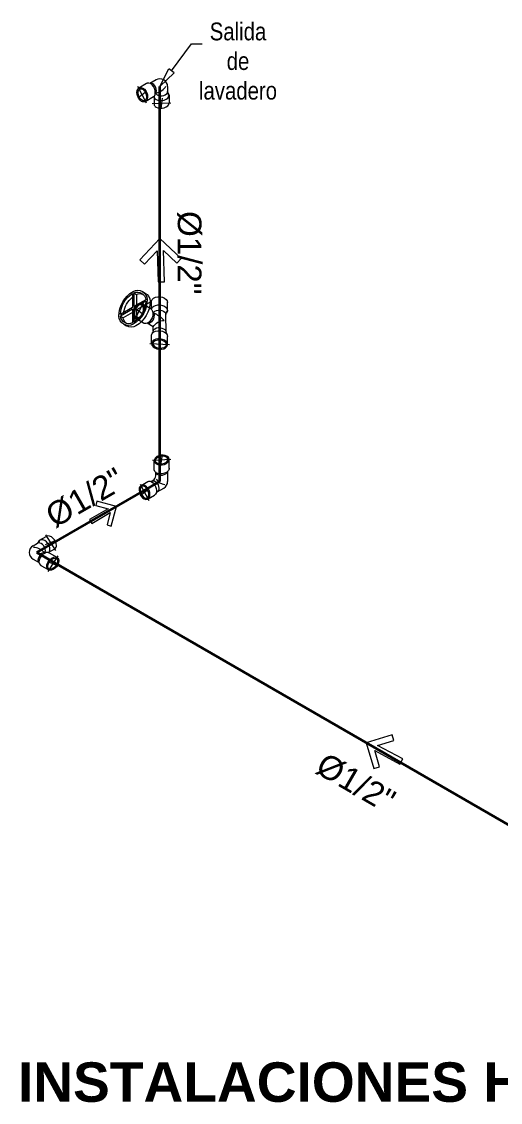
# Model space of a CAD drawing. Header units: metres. Extents: x -60290 to -52972, y 32018 to 40332.
# Drawn here: x -60277.896 to -60276.682, y 32021.114 to 32023.852 of the extents above; entities that cross this region are included whole.
import ezdxf
from ezdxf import colors
from ezdxf.entities.mleader import LeaderData, LeaderLine
from ezdxf.enums import TextEntityAlignment as Align
from ezdxf.math import Vec2, Vec3

# ---------------------------------------------------------------- set-up
doc = ezdxf.new("R2010")
doc.units = ezdxf.units.M
doc.linetypes.add('ACAD_ISO10W100', pattern=[18, 12, -3, 0, -3])
doc.layers.get('0').update_dxf_attribs({"plot": 0})
for name, color, linetype, lineweight in [('-Acotado', 251, 'Continuous', 5), ('Arq_Cotas', 8, 'Continuous', 13), ('FIC-2ES_AGUA_FRIA_PROY', 150, 'ACAD_ISO10W100', 35), ('FIC-3IS_ACCESORIOS_3D', 1, 'Continuous', 15), ('FIC-3IS_AGUA_FRIA_PROY', 150, 'ACAD_ISO10W100', 35)]:
    doc.layers.add(name, color=color, linetype=linetype, lineweight=lineweight)
doc.layers.add('FIC-3IS_TEXTO', color=7, linetype='Continuous')
doc.layers.add('G-TEXTOS-TITULOS', color=4, linetype='Continuous')
doc.styles.add('-Arial Narrow', font='ARIALN.TTF')
doc.styles.add('25-TITULO', font='arialbd.ttf', dxfattribs={"height": 0.1})
doc.styles.add('ARIAL', font='arial.ttf')

# ---------------------------------------------------------------- blocks, each defined once
blk = doc.blocks.new('H-C90-ISO-01')
at = {"layer": 'FIC-3IS_ACCESORIOS_3D', "lineweight": 15}
for p, q in [((-0.0355, 0.0232), (-0.0737, 0.0011)), ((-0.0952, -0.1232), (-0.1498, -0.0189)), ((-0.0958, -0.0501), (-0.1498, -0.0917)), ((-0.0956, -0.0006), (-0.1446, -0.0289)), ((0.038, -0.0193), (0.038, -0.0515)), ((-0.0516, -0.0846), (-0.1006, -0.1129)), ((0.0588, -0.1232), (-0.0588, -0.128)), ((-0.048, -0.0807), (-0.048, -0.1292)), ((0.0042, -0.0917), (-0.0042, -0.1595)), ((0.0472, -0.0733), (0.0472, -0.1218))]:
    blk.add_line(p, q, dxfattribs=at)
for centre, radius, start, end in [((-0.011, -0.0193), 0.049, 0, 120), ((-0.0498, 0.0286), 0.089, 281.44125, 329.9051), ((0.0587, -0.0556), 0.0211, 168.64715, 236.79988)]:
    blk.add_arc(centre, radius, start, end, dxfattribs=at)
blk.add_ellipse((-0.1227, -0.071), major_axis=(0.0152, -0.0378), ratio=0.586515, dxfattribs=at)
for points, knots in [([(-0.055, -0.0866), (-0.0483, -0.0835), (-0.0437, -0.0771), (-0.037, -0.0544), (-0.0416, -0.0337), (-0.0616, -0.0031), (-0.0777, 0.0072), (-0.093, 0.001), (-0.0943, 0.0003), (-0.0956, -0.0006)], [0.025807, 0.025807, 0.025807, 0.025807, 0.638249, 0.638249, 1.89385, 1.89385, 3.143116, 3.143116, 3.273269, 3.273269, 3.273269, 3.273269]), ([(-0.0409, -0.0673), (-0.0376, -0.0645), (-0.0353, -0.0606), (-0.0304, -0.0439), (-0.0341, -0.0274), (-0.0499, -0.0031), (-0.0626, 0.0051), (-0.0735, 0.001)], [0.186641, 0.186641, 0.186641, 0.186641, 0.638249, 0.638249, 1.89385, 1.89385, 3.12421, 3.12421, 3.12421, 3.12421]), ([(-0.1048, -0.1152), (-0.0977, -0.1124), (-0.0928, -0.1057), (-0.086, -0.0827), (-0.0906, -0.062), (-0.1106, -0.0314), (-0.1267, -0.0211), (-0.1544, -0.0323), (-0.1588, -0.051), (-0.1519, -0.0868), (-0.1409, -0.1047), (-0.1201, -0.1167), (-0.1119, -0.1181), (-0.1048, -0.1152)], [0, 0, 0, 0, 0.638249, 0.638249, 1.89385, 1.89385, 3.143116, 3.143116, 4.392383, 4.392383, 5.64165, 5.64165, 6.283185, 6.283185, 6.283185, 6.283185]), ([(-0.0479, -0.0814), (-0.0479, -0.0816), (-0.0479, -0.0818), (-0.0479, -0.082), (-0.0471, -0.0896), (-0.042, -0.0962), (-0.0217, -0.109), (-0.0006, -0.1103), (0.0343, -0.0995), (0.0487, -0.0868), (0.0463, -0.0654), (0.0427, -0.0599), (0.0373, -0.0557)], [6.264194, 6.264194, 6.264194, 6.264194, 6.283185, 6.283185, 6.283185, 6.921434, 6.921434, 8.177035, 8.177035, 9.426302, 9.426302, 9.977352, 9.977352, 9.977352, 9.977352]), ([(-0.0366, -0.0622), (-0.0348, -0.066), (-0.0317, -0.0693), (-0.0171, -0.0786), (-0.0002, -0.0796), (0.0273, -0.0711), (0.0385, -0.0614), (0.038, -0.05)], [6.473178, 6.473178, 6.473178, 6.473178, 6.921434, 6.921434, 8.177035, 8.177035, 9.388551, 9.388551, 9.388551, 9.388551]), ([(-0.048, -0.1292), (-0.0479, -0.1297), (-0.0479, -0.1301), (-0.0479, -0.1305), (-0.0471, -0.1381), (-0.042, -0.1447), (-0.0217, -0.1575), (-0.0006, -0.1588), (0.0338, -0.1482), (0.0478, -0.136), (0.0472, -0.1218)], [6.245872, 6.245872, 6.245872, 6.245872, 6.283185, 6.283185, 6.283185, 6.921434, 6.921434, 8.177035, 8.177035, 9.388551, 9.388551, 9.388551, 9.388551])]:
    blk.add_open_spline(points, degree=3, knots=knots, dxfattribs=at)
blk = doc.blocks.new('H-C90-ISO-04')
at = {"layer": 'FIC-3IS_ACCESORIOS_3D', "lineweight": 15}
for p, q in [((-0.0042, 0.1592), (0.0042, 0.0913)), ((0.0588, 0.1228), (-0.0588, 0.1277)), ((-0.0472, 0.1272), (-0.0472, 0.0806)), ((0.048, 0.1233), (0.048, 0.0732)), ((-0.038, 0.0539), (-0.038, 0.0067)), ((0.0381, 0.0508), (0.0381, 0.0422)), ((0.0556, 0.0119), (0.0772, -0.0006)), ((0.042, -0.0678), (-0.0135, -0.0357)), ((0.0952, -0.1228), (0.1498, -0.0186)), ((0.0956, -0.0003), (0.1446, -0.0286)), ((0.0958, -0.0498), (0.1498, -0.0913)), ((0.0516, -0.0843), (0.1006, -0.1126))]:
    blk.add_line(p, q, dxfattribs=at)
for centre, radius, start, end in [((-0.0894, 0.0492), 0.0516, 5.24994, 14.71973), ((0.011, 0.0067), 0.049, 180, 240), ((0.0497, -0.0735), 0.0962, 99.03226, 138.82184), ((0.0898, 0.0414), 0.0525, 163.13052, 169.67496), ((0.0731, 0.0422), 0.035, 180, 240)]:
    blk.add_arc(centre, radius, start, end, dxfattribs=at)
at = {"layer": 'FIC-3IS_ACCESORIOS_3D', "lineweight": 15, "extrusion": (0, 0, -1)}
for centre, major_axis in [((0.0004, 0.1254), (0.0405, -0.0043)), ((0.1227, -0.0706), (-0.0152, -0.0378))]:
    blk.add_ellipse(centre, major_axis=major_axis, ratio=0.586515, dxfattribs=at)
at = {"layer": 'FIC-3IS_ACCESORIOS_3D', "lineweight": 15}
for points, knots in [([(0.0479, 0.1204), (0.0471, 0.1128), (0.042, 0.1062), (0.0217, 0.0934), (0.0006, 0.0921), (-0.0343, 0.1029), (-0.0487, 0.1156), (-0.0454, 0.1453), (-0.0287, 0.1547), (0.0076, 0.1578), (0.0279, 0.1522), (0.0451, 0.1355), (0.0487, 0.128), (0.0479, 0.1204)], [0, 0, 0, 0, 0.638249, 0.638249, 1.89385, 1.89385, 3.143116, 3.143116, 4.392383, 4.392383, 5.64165, 5.64165, 6.283185, 6.283185, 6.283185, 6.283185]), ([(0.048, 0.0732), (0.0479, 0.0727), (0.0479, 0.0723), (0.0479, 0.0719), (0.0471, 0.0643), (0.042, 0.0577), (0.0217, 0.0449), (0.0006, 0.0436), (-0.0338, 0.0542), (-0.0478, 0.0664), (-0.0472, 0.0806)], [6.245872, 6.245872, 6.245872, 6.245872, 6.283185, 6.283185, 6.283185, 6.921434, 6.921434, 8.177035, 8.177035, 9.388551, 9.388551, 9.388551, 9.388551]), ([(0.0381, 0.0495), (0.0381, 0.0491), (0.038, 0.0488), (0.038, 0.0484), (0.0374, 0.0424), (0.0333, 0.0371), (0.0171, 0.0268), (0.0002, 0.0258), (-0.0267, 0.0341), (-0.0375, 0.0432), (-0.038, 0.0539)], [6.245872, 6.245872, 6.245872, 6.245872, 6.283185, 6.283185, 6.283185, 6.921434, 6.921434, 8.177035, 8.177035, 9.335447, 9.335447, 9.335447, 9.335447]), ([(0.0409, -0.0669), (0.0376, -0.0642), (0.0353, -0.0602), (0.0304, -0.0436), (0.0341, -0.0271), (0.0499, -0.0028), (0.0626, 0.0054), (0.0735, 0.0013)], [0.186641, 0.186641, 0.186641, 0.186641, 0.638249, 0.638249, 1.89385, 1.89385, 3.12421, 3.12421, 3.12421, 3.12421]), ([(0.055, -0.0862), (0.0483, -0.0832), (0.0437, -0.0768), (0.037, -0.0541), (0.0416, -0.0334), (0.0616, -0.0028), (0.0777, 0.0075), (0.093, 0.0013), (0.0943, 0.0006), (0.0956, -0.0003)], [0.025807, 0.025807, 0.025807, 0.025807, 0.638249, 0.638249, 1.89385, 1.89385, 3.143116, 3.143116, 3.273269, 3.273269, 3.273269, 3.273269]), ([(0.1048, -0.1149), (0.0977, -0.1121), (0.0928, -0.1054), (0.086, -0.0823), (0.0906, -0.0617), (0.1106, -0.0311), (0.1267, -0.0208), (0.1544, -0.032), (0.1588, -0.0507), (0.1519, -0.0865), (0.1409, -0.1044), (0.1201, -0.1164), (0.1119, -0.1178), (0.1048, -0.1149)], [0, 0, 0, 0, 0.638249, 0.638249, 1.89385, 1.89385, 3.143116, 3.143116, 4.392383, 4.392383, 5.64165, 5.64165, 6.283185, 6.283185, 6.283185, 6.283185])]:
    blk.add_open_spline(points, degree=3, knots=knots, dxfattribs=at)
blk = doc.blocks.new('H-C90-ISO-09')
at = {"layer": 'FIC-3IS_ACCESORIOS_3D'}
for p, q in [((0.0396, 0.0773), (0.0816, 0.1016)), ((0.077, 0.1123), (0.14, 0.013)), ((0.077, 0.0493), (0.14, 0.076)), ((-0.0026, 0.0424), (0.0253, 0.0585)), ((0.0936, -0.0013), (0.1356, 0.0229)), ((-0.0026, -0.0425), (0.0356, -0.0646)), ((0.154, -0.021), (0.091, -0.1204)), ((0.091, -0.0581), (0.154, -0.084)), ((0.0988, -0.0025), (0.1478, -0.0308)), ((0.048, -0.0826), (0.097, -0.1109))]:
    blk.add_line(p, q, dxfattribs=at)
for centre, radius, start, end in [((0.0185, 0.0785), 0.0211, 288.64715, 356.79988), ((0.0219, -0.0001), 0.049, 120, 240), ((-0.0001, -0.0575), 0.089, 41.44125, 89.9051)]:
    blk.add_arc(centre, radius, start, end, dxfattribs=at)
blk.add_ellipse((0.1225, -0.0709), major_axis=(0.0251, 0.0321), ratio=0.586515, dxfattribs=at)
for points, knots in [([(0.0941, -0.001), (0.0943, -0.0009), (0.0945, -0.0007), (0.0947, -0.0006), (0.1009, 0.0039), (0.104, 0.0116), (0.105, 0.0356), (0.0955, 0.0545), (0.0687, 0.0793), (0.0506, 0.0854), (0.0332, 0.0727), (0.0303, 0.0668), (0.0293, 0.06)], [6.264194, 6.264194, 6.264194, 6.264194, 6.283185, 6.283185, 6.283185, 6.921434, 6.921434, 8.177035, 8.177035, 9.426302, 9.426302, 9.977352, 9.977352, 9.977352, 9.977352]), ([(0.1356, 0.0229), (0.136, 0.0231), (0.1363, 0.0234), (0.1367, 0.0237), (0.1429, 0.0281), (0.146, 0.0358), (0.147, 0.0598), (0.1375, 0.0787), (0.1111, 0.1032), (0.0936, 0.1092), (0.0816, 0.1016)], [6.245872, 6.245872, 6.245872, 6.245872, 6.283185, 6.283185, 6.283185, 6.921434, 6.921434, 8.177035, 8.177035, 9.388551, 9.388551, 9.388551, 9.388551]), ([(0.0718, -0.0008), (0.0743, 0.0027), (0.0756, 0.0071), (0.0763, 0.0243), (0.0687, 0.0395), (0.0476, 0.059), (0.0336, 0.0639), (0.024, 0.0577)], [6.473178, 6.473178, 6.473178, 6.473178, 6.921434, 6.921434, 8.177035, 8.177035, 9.388551, 9.388551, 9.388551, 9.388551]), ([(0.1022, -0.0045), (0.0962, -0.0003), (0.0884, 0.0005), (0.0653, -0.005), (0.0498, -0.0193), (0.0332, -0.0519), (0.0324, -0.0711), (0.0454, -0.0812), (0.0467, -0.082), (0.048, -0.0826)], [0.025807, 0.025807, 0.025807, 0.025807, 0.638249, 0.638249, 1.89385, 1.89385, 3.143116, 3.143116, 3.273269, 3.273269, 3.273269, 3.273269]), ([(0.0784, -0.0019), (0.0744, -0.0005), (0.0698, -0.0004), (0.053, -0.0045), (0.0405, -0.0159), (0.0274, -0.0418), (0.0266, -0.0569), (0.0356, -0.0643)], [0.186641, 0.186641, 0.186641, 0.186641, 0.638249, 0.638249, 1.89385, 1.89385, 3.12421, 3.12421, 3.12421, 3.12421]), ([(0.1519, -0.0333), (0.1459, -0.0286), (0.1377, -0.0277), (0.1143, -0.0333), (0.0988, -0.0476), (0.0822, -0.0802), (0.0814, -0.0994), (0.1049, -0.1177), (0.1233, -0.1122), (0.1508, -0.0883), (0.1609, -0.0699), (0.1609, -0.0459), (0.1579, -0.038), (0.1519, -0.0333)], [0, 0, 0, 0, 0.638249, 0.638249, 1.89385, 1.89385, 3.143116, 3.143116, 4.392383, 4.392383, 5.64165, 5.64165, 6.283185, 6.283185, 6.283185, 6.283185])]:
    blk.add_open_spline(points, degree=3, knots=knots, dxfattribs=at)
blk = doc.blocks.new('flecha')
at = {"layer": 'Arq_Cotas', "color": 0}
blk.add_lwpolyline([(-0.1283, -0.0887), (-0.0982, 0.0236), (-0.0737, 0.017), (-0.0925, -0.0534), (0.014, 0.0081), (0.0267, -0.0139), (-0.0799, -0.0754), (-0.0094, -0.0943), (-0.016, -0.1188), (-0.1283, -0.0887)], dxfattribs=at)
blk = doc.blocks.new('H-VALV.GLOBO-ISO-01')
at = {"layer": 'FIC-3IS_ACCESORIOS_3D', "lineweight": 15}
for p, q in [((-0.0675, 0.222), (-0.0675, 0.202)), ((-0.0675, 0.222), (0.0059, 0.1797)), ((-0.0675, 0.202), (-0.0115, 0.1697)), ((-0.059, 0.2271), (0.0145, 0.1847)), ((0.0145, 0.1847), (0.088, 0.2271)), ((0.0232, 0.1797), (0.0966, 0.222)), ((0.0405, 0.1697), (0.0966, 0.202)), ((0.0966, 0.222), (0.0966, 0.202)), ((-0.101, 0.1797), (-0.101, 0.1597)), ((-0.0678, 0.1072), (0.0145, 0.1547)), ((-0.0675, 0.1373), (0.0059, 0.1797)), ((-0.059, 0.1322), (0.0145, 0.1747)), ((-0.0463, 0.1406), (0.0744, 0.1356)), ((-0.0344, 0.082), (-0.0344, 0.1401)), ((0.019, 0.1035), (0.0097, 0.1729)), ((0.0145, 0.1747), (0.088, 0.1322)), ((0.0145, 0.1747), (0.0145, 0.1547)), ((0.0145, 0.1547), (0.0686, 0.1235)), ((0.0232, 0.1797), (0.0966, 0.1373)), ((0.0629, 0.0779), (0.0629, 0.136)), ((0.13, 0.1797), (0.13, 0.1597)), ((-0.0328, 0.0767), (-0.076, 0.1016)), ((-0.0751, -0.0117), (-0.1199, 0.0142)), ((-0.0218, 0.0564), (-0.0218, 0.0423)), ((0.0532, 0.0153), (0.0532, 0.0576)), ((0.0788, 0.0006), (0.0532, 0.0153)), ((0.0425, -0.0687), (-0.051, -0.0148)), ((0.1535, -0.018), (0.0975, -0.1251)), ((0.1535, -0.0927), (0.0975, -0.0504)), ((0.1484, -0.0279), (0.1038, -0.0021)), ((0.103, -0.1145), (0.0615, -0.0906))]:
    blk.add_line(p, q, dxfattribs=at)
blk.add_lwpolyline([(0.1011, 0.1297, 0.57735), (0.1011, 0.2297, 0.267949), (-0.0721, 0.2297, 0.57735), (-0.0721, 0.1297, 0.267949)], format="xyb", close=True, dxfattribs=at)
for points in [[(-0.0675, 0.222, 0.516407), (-0.0675, 0.1373)], [(-0.0675, 0.202, 0.192246), (-0.0884, 0.1697, 0.192246)], [(0.088, 0.2271, 0.250668), (-0.059, 0.2271)], [(0.0686, 0.2159, 0.178946), (-0.0395, 0.2159, 0.178946)], [(0.0966, 0.1373, 0.516407), (0.0966, 0.222, 0.516407)], [(0.1175, 0.1697, 0.192246), (0.0966, 0.202)], [(-0.101, 0.1597, 0.267949), (-0.0721, 0.1097, 0.267949), (0.1011, 0.1097, 0.267949), (0.13, 0.1597, 0.267949)], [(-0.059, 0.1322, 0.250668), (0.088, 0.1322)]]:
    blk.add_lwpolyline(points, format="xyb", dxfattribs=at)
for centre, radius, start, end in [((0.189, 0.0344), 0.211, 177.00457, 195.90763), ((0.0595, -0.0732), 0.0888, 94.0966, 145.87348), ((0.097, 0.0514), 0.054, 250.32504, 256.86948), ((-0.0653, -0.031), 0.0217, 48.64715, 116.79988), ((0.0119, -0.112), 0.053, 45.28027, 54.75006)]:
    blk.add_arc(centre, radius, start, end, dxfattribs=at)
for centre, major_axis in [((0.0142, 0.1382), (-0.0414, 0.0059)), ((0.1258, -0.0712), (0.017, 0.0382))]:
    blk.add_ellipse(centre, major_axis=major_axis, ratio=0.586515, dxfattribs=at)
for points, knots in [([(-0.0343, 0.145), (-0.0354, 0.1373), (-0.032, 0.1294), (-0.015, 0.1116), (0.0057, 0.1051), (0.0432, 0.1071), (0.0607, 0.1162), (0.0649, 0.1465), (0.0505, 0.1601), (0.0152, 0.1723), (-0.0064, 0.1718), (-0.0278, 0.1594), (-0.0332, 0.1528), (-0.0343, 0.145)], [0, 0, 0, 0, 0.638249, 0.638249, 1.89385, 1.89385, 3.143116, 3.143116, 4.392383, 4.392383, 5.64165, 5.64165, 6.283185, 6.283185, 6.283185, 6.283185]), ([(-0.076, 0.1016), (-0.0764, 0.1018), (-0.0768, 0.102), (-0.0772, 0.1022), (-0.0843, 0.1054), (-0.0928, 0.1043), (-0.1146, 0.0928), (-0.1266, 0.0747), (-0.1348, 0.0387), (-0.1312, 0.02), (-0.1182, 0.0132)], [6.245872, 6.245872, 6.245872, 6.245872, 6.283185, 6.283185, 6.283185, 6.921434, 6.921434, 8.177035, 8.177035, 9.388551, 9.388551, 9.388551, 9.388551]), ([(-0.0334, 0.077), (-0.0336, 0.0771), (-0.0338, 0.0772), (-0.0341, 0.0773), (-0.0412, 0.0805), (-0.0497, 0.0794), (-0.0715, 0.0679), (-0.0834, 0.0498), (-0.0918, 0.0132), (-0.0878, -0.0061), (-0.0676, -0.015), (-0.0609, -0.0146), (-0.0544, -0.0119)], [6.264194, 6.264194, 6.264194, 6.264194, 6.283185, 6.283185, 6.283185, 6.921434, 6.921434, 8.177035, 8.177035, 9.426302, 9.426302, 9.977352, 9.977352, 9.977352, 9.977352]), ([(-0.0344, 0.086), (-0.0351, 0.0785), (-0.0318, 0.0711), (-0.015, 0.0535), (0.0057, 0.047), (0.0432, 0.049), (0.0607, 0.0581), (0.063, 0.0748), (0.063, 0.0764), (0.0629, 0.0779)], [0.025807, 0.025807, 0.025807, 0.025807, 0.638249, 0.638249, 1.89385, 1.89385, 3.143116, 3.143116, 3.273269, 3.273269, 3.273269, 3.273269]), ([(-0.0222, 0.0571), (-0.0265, 0.0575), (-0.0311, 0.0564), (-0.0468, 0.0482), (-0.0563, 0.0336), (-0.0629, 0.0048), (-0.06, -0.0101), (-0.0496, -0.0155)], [6.473178, 6.473178, 6.473178, 6.473178, 6.921434, 6.921434, 8.177035, 8.177035, 9.388551, 9.388551, 9.388551, 9.388551]), ([(-0.0245, 0.0635), (-0.0237, 0.0592), (-0.0214, 0.0551), (-0.0091, 0.0422), (0.0074, 0.037), (0.0372, 0.0386), (0.051, 0.0457), (0.053, 0.0575)], [0.186641, 0.186641, 0.186641, 0.186641, 0.638249, 0.638249, 1.89385, 1.89385, 3.12421, 3.12421, 3.12421, 3.12421]), ([(0.0776, 0.0012), (0.0773, 0.0014), (0.077, 0.0016), (0.0767, 0.0017), (0.0709, 0.0043), (0.0642, 0.0034), (0.0467, -0.0058), (0.0371, -0.0203), (0.0307, -0.0485), (0.0332, -0.0628), (0.0425, -0.0687)], [6.245872, 6.245872, 6.245872, 6.245872, 6.283185, 6.283185, 6.283185, 6.921434, 6.921434, 8.177035, 8.177035, 9.335447, 9.335447, 9.335447, 9.335447]), ([(0.1038, -0.0021), (0.1034, -0.0019), (0.103, -0.0017), (0.1026, -0.0015), (0.0954, 0.0016), (0.087, 0.0005), (0.0651, -0.0109), (0.0532, -0.0291), (0.0449, -0.0651), (0.0485, -0.0838), (0.0615, -0.0906)], [6.245872, 6.245872, 6.245872, 6.245872, 6.283185, 6.283185, 6.283185, 6.921434, 6.921434, 8.177035, 8.177035, 9.388551, 9.388551, 9.388551, 9.388551]), ([(0.1457, -0.0265), (0.1385, -0.0233), (0.1301, -0.0244), (0.1083, -0.0358), (0.0963, -0.054), (0.088, -0.0906), (0.0919, -0.1099), (0.1199, -0.1222), (0.1369, -0.1122), (0.1583, -0.0815), (0.1638, -0.0606), (0.1577, -0.0367), (0.1529, -0.0296), (0.1457, -0.0265)], [0, 0, 0, 0, 0.638249, 0.638249, 1.89385, 1.89385, 3.143116, 3.143116, 4.392383, 4.392383, 5.64165, 5.64165, 6.283185, 6.283185, 6.283185, 6.283185])]:
    blk.add_open_spline(points, degree=3, knots=knots, dxfattribs=at)
blk = doc.blocks.new('_ClosedBlank')
at = {"lineweight": -2}
for p, q in [((-1, 0.167), (0, 0)), ((-1, 0.167), (-1, -0.167)), ((0, 0), (-1, -0.167))]:
    blk.add_line(p, q, dxfattribs=at)

msp = doc.modelspace()

# ---------------------------------------------------------------- linework, layer by layer
at = {"layer": 'FIC-2ES_AGUA_FRIA_PROY', "flags": 128}
for points in [[(-60277.5453, 32022.687), (-60277.5453, 32023.687)], [(-60277.857, 32022.507), (-60277.5453, 32022.687)], [(-60276.1336, 32021.512), (-60277.857, 32022.507)]]:
    msp.add_lwpolyline(points, dxfattribs=at)

# ---------------------------------------------------------------- block references
at = {"layer": 'FIC-3IS_ACCESORIOS_3D', "color": 181, "xscale": 0.4, "yscale": 0.4}
for name, p, zscale in [('H-C90-ISO-01', (-60277.5409, 32023.6947), 0.8), ('H-C90-ISO-09', (-60277.8658, 32022.507), 4)]:
    msp.add_blockref(name, p, dxfattribs=dict(at, zscale=zscale))
at = {"layer": 'FIC-3IS_ACCESORIOS_3D', "color": 181}
for name, p, xscale, yscale, zscale, rotation in [('H-VALV.GLOBO-ISO-01', (-60277.5456, 32023.0947), -0.4140280066695565, 0.4140280066695566, 0.4140280066695566, 60.17957747048735), ('H-C90-ISO-04', (-60277.5407, 32022.6845), 0.4, 0.4, 0.4, 120.0122094930011)]:
    msp.add_blockref(name, p, dxfattribs=dict(at, xscale=xscale, yscale=yscale, zscale=zscale, rotation=rotation))
at = {"layer": 'FIC-3IS_AGUA_FRIA_PROY', "ltscale": 0.025}
for p, xscale, yscale, zscale, rotation in [((-60277.5502, 32023.2026), -0.6407060372924511, 0.6407060372924511, 0.6407060372924511, 121.8123991743655), ((-60277.7176, 32022.5938), -0.4437882517305406, 0.4437882517305407, 0.4437882517305407, 60.13088690302214), ((-60276.9453, 32021.9753), -0.5882351853897876, 0.5882351853897876, 0.5882351853897876, 181.8123991744021)]:
    msp.add_blockref('flecha', p, dxfattribs=dict(at, xscale=xscale, yscale=yscale, zscale=zscale, rotation=rotation))

# ---------------------------------------------------------------- texts
at = {"layer": 'FIC-3IS_TEXTO', "style": 'ARIAL'}
for rotation, p in [(269.9471, (-60277.4998, 32023.3718)), (29.9471, (-60277.812, 32022.5676)), (329.9471, (-60277.1549, 32021.951))]:
    msp.add_text('Ø1/2"', height=0.06, rotation=rotation, dxfattribs=at).set_placement(p)
at = {"layer": 'G-TEXTOS-TITULOS', "color": 219, "lineweight": 5, "true_color": 0x642165, "style": '25-TITULO'}
msp.add_text('INSTALACIONES HIDRAULICAS - AGUA FRIA', height=0.1, dxfattribs=at).set_placement((-60276.3841, 32021.1653), align=Align.MIDDLE_CENTER)

# ---------------------------------------------------------------- leaders
at = {"layer": '-Acotado'}
ml = msp.add_multileader_mtext('Standard', dxfattribs=at)
ml.set_content('Salida de\\Plavadero', color=7, style='-Arial Narrow')
ml.set_leader_properties(color=7, linetype='ByLayer', lineweight=0)
ml.set_arrow_properties(name='CLOSEDBLANK')
ml.build(insert=Vec2(0, 0))
ml.multileader.update_dxf_attribs({"has_dogleg": 0, "text_left_attachment_type": 6, "text_right_attachment_type": 6, "dogleg_length": 0, "arrow_head_size": 0.05, "scale": 0.025})
ctx = ml.context
ctx.base_point, ctx.scale, ctx.char_height, ctx.arrow_head_size, ctx.landing_gap_size, ctx.plane_origin = Vec3(-60277.465, 32023.7952), 0.025, 0.045, 0.05, 0.0125, Vec3(-60280.2862, 32024.7883)
ctx.left_attachment, ctx.right_attachment, ctx.text_align_type = 6, 6, 1
notes = []
notes.append((ctx, [(0, (1, 1, 0), (-60277.465, 32023.7952), (1, 0), 0, [(0, [(-60277.5453, 32023.687)], 0, [])])]))
ctx.mtext.insert, ctx.mtext.width, ctx.mtext.alignment, ctx.mtext.flow_direction = Vec3(-60277.3473, 32023.8492), 0.573237, 2, 5
for ctx, leaders in notes:
    for number, flags, end, landing, length, lines in leaders:
        leader = LeaderData()
        leader.index, (leader.has_last_leader_line, leader.has_dogleg_vector, leader.attachment_direction) = number, flags
        leader.last_leader_point, leader.dogleg_vector, leader.dogleg_length = Vec3(end), Vec3(landing), length
        for number, points, colour, breaks in lines:
            line = LeaderLine()
            line.index, line.vertices, line.color, line.breaks = number, Vec3.list(points), colors.encode_raw_color(colour), breaks
            leader.lines.append(line)
        ctx.leaders.append(leader)

doc.saveas('drawing.dxf')
